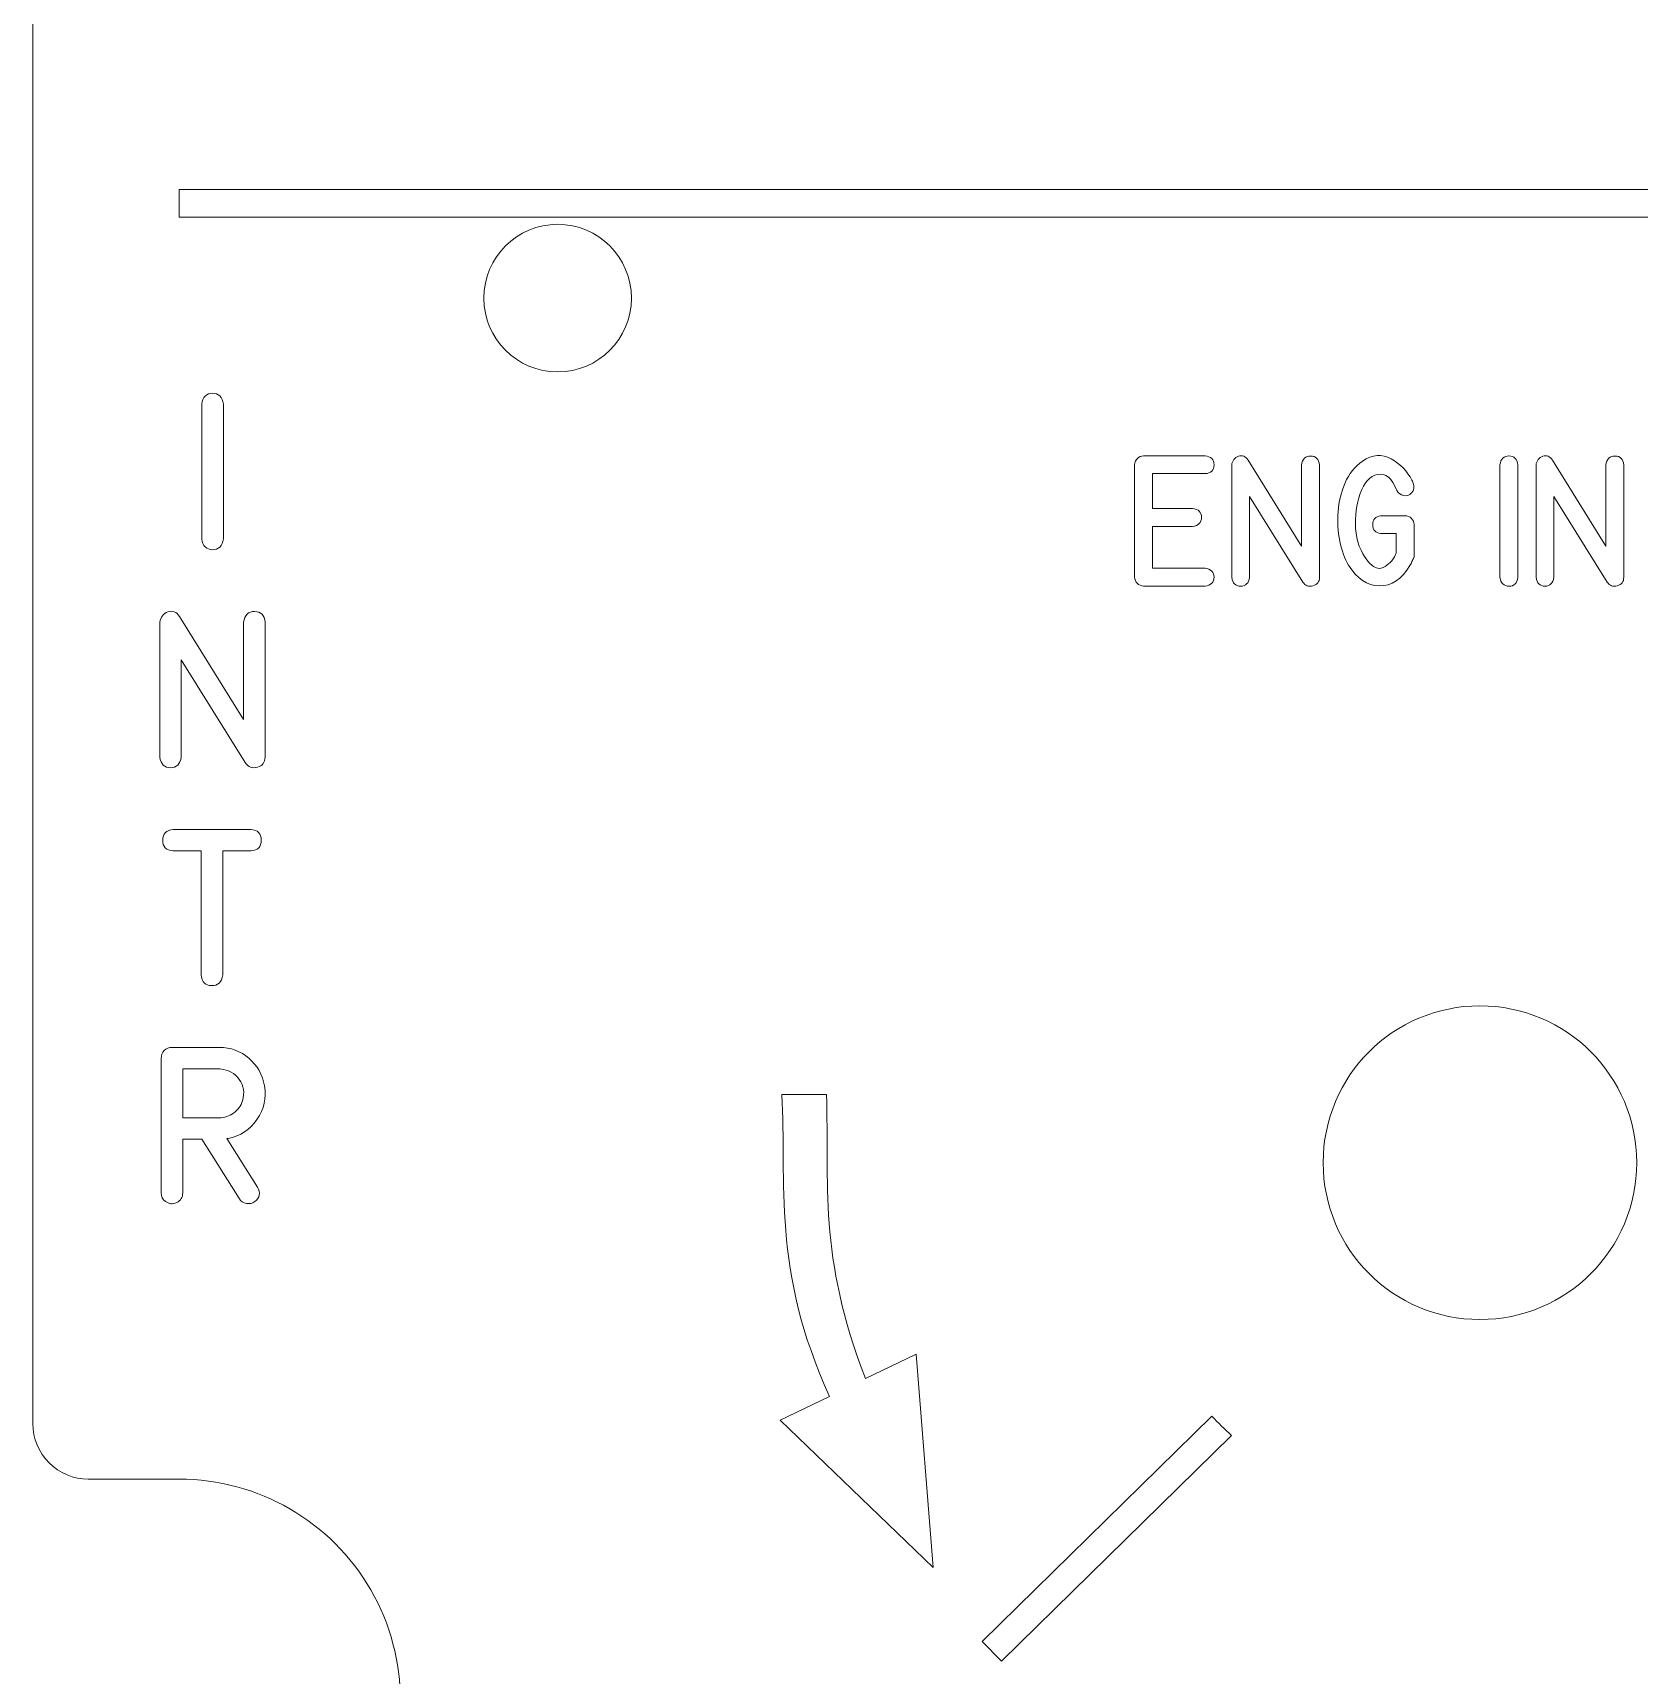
# Model space of a CAD drawing. Header units: millimetres. Extents: x -202 to 440, y -81 to 100.
# Drawn here: x -145.55 to -102, y 10.17 to 54.67 of the extents above; entities that cross this region are included whole.
import ezdxf

# ---------------------------------------------------------------- set-up
doc = ezdxf.new("R2010")
doc.units = ezdxf.units.MM
doc.header["$MEASUREMENT"] = 0
doc.layers.add('Cut', color=7, linetype='Continuous')
doc.layers.add('Engrave', color=7, linetype='Continuous')

msp = doc.modelspace()

# ---------------------------------------------------------------- linework, layer by layer
at = {"layer": 'Cut', "color": 250, "lineweight": 9}
for points, knots in [([(-1.0952, 97.6658), (-1.0954, 98.0639), (-1.2538, 98.4456), (-1.5355, 98.7269), (-1.5355, 98.7269), (-1.8171, 99.0082), (-2.1971, 99.1661), (-2.5952, 99.1658), (-2.5952, 99.1658), (-2.5952, 99.1658), (-144.0452, 99.1658), (-144.0452, 99.1658), (-144.0452, 99.1658), (-144.4432, 99.1656), (-144.8249, 99.0072), (-145.1062, 98.7255), (-145.1062, 98.7255), (-145.3875, 98.4439), (-145.5454, 98.0639), (-145.5452, 97.6658), (-145.5452, 97.6658), (-145.5452, 97.6658), (-145.5452, 93.1783), (-145.5452, 93.1783), (-145.5452, 93.1783), (-145.5449, 92.7802), (-145.3865, 92.3986), (-145.1049, 92.1173), (-145.1049, 92.1173), (-144.8232, 91.836), (-144.4432, 91.6781), (-144.0452, 91.6783), (-144.0452, 91.6783), (-144.0452, 91.6783), (-141.5827, 91.6783), (-141.5827, 91.6783), (-141.5827, 91.6783), (-139.4391, 91.6783), (-137.4583, 90.5347), (-136.3865, 88.6783), (-136.3865, 88.6783), (-135.3147, 86.8219), (-135.3147, 84.5347), (-136.3865, 82.6783), (-136.3865, 82.6783), (-137.4583, 80.8219), (-139.4391, 79.6783), (-141.5827, 79.6783), (-141.5827, 79.6783), (-141.5827, 79.6783), (-144.0452, 79.6783), (-144.0452, 79.6783), (-144.0452, 79.6783), (-144.4432, 79.6781), (-144.8249, 79.5197), (-145.1062, 79.238), (-145.1062, 79.238), (-145.3875, 78.9564), (-145.5454, 78.5764), (-145.5452, 78.1783), (-145.5452, 78.1783), (-145.5452, 78.1783), (-145.5452, 16.9783), (-145.5452, 16.9783), (-145.5452, 16.9783), (-145.5449, 16.5802), (-145.3865, 16.1986), (-145.1049, 15.9173), (-145.1049, 15.9173), (-144.8232, 15.636), (-144.4432, 15.4781), (-144.0452, 15.4783), (-144.0452, 15.4783), (-144.0452, 15.4783), (-141.5827, 15.4783), (-141.5827, 15.4783), (-141.5827, 15.4783), (-139.4391, 15.4783), (-137.4583, 14.3347), (-136.3865, 12.4783), (-136.3865, 12.4783), (-135.3147, 10.6219), (-135.3147, 8.3347), (-136.3865, 6.4783), (-136.3865, 6.4783), (-137.4583, 4.6219), (-139.4391, 3.4783), (-141.5827, 3.4783), (-141.5827, 3.4783), (-141.5827, 3.4783), (-144.0452, 3.4783), (-144.0452, 3.4783), (-144.0452, 3.4783), (-144.4432, 3.4781), (-144.8249, 3.3197), (-145.1062, 3.038), (-145.1062, 3.038), (-145.3875, 2.7564), (-145.5454, 2.3764), (-145.5452, 1.9783), (-145.5452, 1.9783), (-145.5452, 1.9783), (-145.5452, -59.2217), (-145.5452, -59.2217), (-145.5452, -59.2217), (-145.5449, -59.6198), (-145.3865, -60.0014), (-145.1049, -60.2827), (-145.1049, -60.2827), (-144.8232, -60.564), (-144.4432, -60.7219), (-144.0452, -60.7217), (-144.0452, -60.7217), (-144.0452, -60.7217), (-141.5827, -60.7217), (-141.5827, -60.7217), (-141.5827, -60.7217), (-139.4391, -60.7217), (-137.4583, -61.8653), (-136.3865, -63.7217), (-136.3865, -63.7217), (-135.3147, -65.5781), (-135.3147, -67.8653), (-136.3865, -69.7217), (-136.3865, -69.7217), (-137.4583, -71.5781), (-139.4391, -72.7217), (-141.5827, -72.7217), (-141.5827, -72.7217), (-141.5827, -72.7217), (-144.0452, -72.7217), (-144.0452, -72.7217), (-144.0452, -72.7217), (-144.4432, -72.7219), (-144.8249, -72.8803), (-145.1062, -73.162), (-145.1062, -73.162), (-145.3875, -73.4436), (-145.5454, -73.8236), (-145.5452, -74.2217), (-145.5452, -74.2217), (-145.5452, -74.2217), (-145.5452, -78.7092), (-145.5452, -78.7092), (-145.5452, -78.7092), (-145.5449, -79.1073), (-145.3865, -79.4889), (-145.1049, -79.7702), (-145.1049, -79.7702), (-144.8232, -80.0515), (-144.4432, -80.2094), (-144.0452, -80.2092), (-144.0452, -80.2092), (-144.0452, -80.2092), (-2.5952, -80.2092), (-2.5952, -80.2092), (-2.5952, -80.2092), (-2.1971, -80.2089), (-1.8154, -80.0505), (-1.5341, -79.7689), (-1.5341, -79.7689), (-1.2528, -79.4872), (-1.0949, -79.1073), (-1.0952, -78.7092), (-1.0952, -78.7092), (-1.0952, -78.7092), (-1.0952, -74.2217), (-1.0952, -74.2217), (-1.0952, -74.2217), (-1.0954, -73.8236), (-1.2538, -73.4419), (-1.5355, -73.1606), (-1.5355, -73.1606), (-1.8171, -72.8793), (-2.1971, -72.7214), (-2.5952, -72.7217), (-2.5952, -72.7217), (-2.5952, -72.7217), (-5.0577, -72.7217), (-5.0577, -72.7217), (-5.0577, -72.7217), (-7.2013, -72.7217), (-9.182, -71.5781), (-10.2538, -69.7217), (-10.2538, -69.7217), (-11.3256, -67.8653), (-11.3256, -65.5781), (-10.2538, -63.7217), (-10.2538, -63.7217), (-9.182, -61.8653), (-7.2013, -60.7217), (-5.0577, -60.7217), (-5.0577, -60.7217), (-5.0577, -60.7217), (-2.5952, -60.7217), (-2.5952, -60.7217), (-2.5952, -60.7217), (-2.1971, -60.7214), (-1.8154, -60.563), (-1.5341, -60.2814), (-1.5341, -60.2814), (-1.2528, -59.9997), (-1.0949, -59.6198), (-1.0952, -59.2217), (-1.0952, -59.2217), (-1.0952, -59.2217), (-1.0952, 1.9783), (-1.0952, 1.9783), (-1.0952, 1.9783), (-1.0954, 2.3764), (-1.2538, 2.7581), (-1.5355, 3.0394), (-1.5355, 3.0394), (-1.8171, 3.3207), (-2.1971, 3.4786), (-2.5952, 3.4783), (-2.5952, 3.4783), (-2.5952, 3.4783), (-5.0577, 3.4783), (-5.0577, 3.4783), (-5.0577, 3.4783), (-7.2013, 3.4783), (-9.182, 4.6219), (-10.2538, 6.4783), (-10.2538, 6.4783), (-11.3256, 8.3347), (-11.3256, 10.6219), (-10.2538, 12.4783), (-10.2538, 12.4783), (-9.182, 14.3347), (-7.2013, 15.4783), (-5.0577, 15.4783), (-5.0577, 15.4783), (-5.0577, 15.4783), (-2.5952, 15.4783), (-2.5952, 15.4783), (-2.5952, 15.4783), (-2.1971, 15.4786), (-1.8154, 15.637), (-1.5341, 15.9186), (-1.5341, 15.9186), (-1.2528, 16.2003), (-1.0949, 16.5802), (-1.0952, 16.9783), (-1.0952, 16.9783), (-1.0952, 16.9783), (-1.0952, 78.1783), (-1.0952, 78.1783), (-1.0952, 78.1783), (-1.0954, 78.5764), (-1.2538, 78.9581), (-1.5355, 79.2394), (-1.5355, 79.2394), (-1.8171, 79.5207), (-2.1971, 79.6786), (-2.5952, 79.6783), (-2.5952, 79.6783), (-2.5952, 79.6783), (-5.0577, 79.6783), (-5.0577, 79.6783), (-5.0577, 79.6783), (-7.2013, 79.6783), (-9.182, 80.8219), (-10.2538, 82.6783), (-10.2538, 82.6783), (-11.3256, 84.5347), (-11.3256, 86.8219), (-10.2538, 88.6783), (-10.2538, 88.6783), (-9.182, 90.5347), (-7.2013, 91.6783), (-5.0577, 91.6783), (-5.0577, 91.6783), (-5.0577, 91.6783), (-2.5952, 91.6783), (-2.5952, 91.6783), (-2.5952, 91.6783), (-2.1971, 91.6786), (-1.8154, 91.837), (-1.5341, 92.1186), (-1.5341, 92.1186), (-1.2528, 92.4003), (-1.0949, 92.7802), (-1.0952, 93.1783), (-1.0952, 93.1783), (-1.0952, 93.1783), (-1.0952, 97.6658), (-1.0952, 97.6658)], [0, 0, 0, 0, 0.0136986, 0.0136986, 0.0136986, 0.0136986, 0.0273973, 0.0273973, 0.0273973, 0.0273973, 0.0410959, 0.0410959, 0.0410959, 0.0410959, 0.0547945, 0.0547945, 0.0547945, 0.0547945, 0.0684932, 0.0684932, 0.0684932, 0.0684932, 0.0821918, 0.0821918, 0.0821918, 0.0821918, 0.0958904, 0.0958904, 0.0958904, 0.0958904, 0.109589, 0.109589, 0.109589, 0.109589, 0.1232877, 0.1232877, 0.1232877, 0.1232877, 0.1369863, 0.1369863, 0.1369863, 0.1369863, 0.1506849, 0.1506849, 0.1506849, 0.1506849, 0.1643836, 0.1643836, 0.1643836, 0.1643836, 0.1780822, 0.1780822, 0.1780822, 0.1780822, 0.1917808, 0.1917808, 0.1917808, 0.1917808, 0.2054795, 0.2054795, 0.2054795, 0.2054795, 0.2191781, 0.2191781, 0.2191781, 0.2191781, 0.2328767, 0.2328767, 0.2328767, 0.2328767, 0.2465753, 0.2465753, 0.2465753, 0.2465753, 0.260274, 0.260274, 0.260274, 0.260274, 0.2739726, 0.2739726, 0.2739726, 0.2739726, 0.2876712, 0.2876712, 0.2876712, 0.2876712, 0.3013699, 0.3013699, 0.3013699, 0.3013699, 0.3150685, 0.3150685, 0.3150685, 0.3150685, 0.3287671, 0.3287671, 0.3287671, 0.3287671, 0.3424658, 0.3424658, 0.3424658, 0.3424658, 0.3561644, 0.3561644, 0.3561644, 0.3561644, 0.369863, 0.369863, 0.369863, 0.369863, 0.3835616, 0.3835616, 0.3835616, 0.3835616, 0.3972603, 0.3972603, 0.3972603, 0.3972603, 0.4109589, 0.4109589, 0.4109589, 0.4109589, 0.4246575, 0.4246575, 0.4246575, 0.4246575, 0.4383562, 0.4383562, 0.4383562, 0.4383562, 0.4520548, 0.4520548, 0.4520548, 0.4520548, 0.4657534, 0.4657534, 0.4657534, 0.4657534, 0.4794521, 0.4794521, 0.4794521, 0.4794521, 0.4931507, 0.4931507, 0.4931507, 0.4931507, 0.5068493, 0.5068493, 0.5068493, 0.5068493, 0.5205479, 0.5205479, 0.5205479, 0.5205479, 0.5342466, 0.5342466, 0.5342466, 0.5342466, 0.5479452, 0.5479452, 0.5479452, 0.5479452, 0.5616438, 0.5616438, 0.5616438, 0.5616438, 0.5753425, 0.5753425, 0.5753425, 0.5753425, 0.5890411, 0.5890411, 0.5890411, 0.5890411, 0.6027397, 0.6027397, 0.6027397, 0.6027397, 0.6164384, 0.6164384, 0.6164384, 0.6164384, 0.630137, 0.630137, 0.630137, 0.630137, 0.6438356, 0.6438356, 0.6438356, 0.6438356, 0.6575342, 0.6575342, 0.6575342, 0.6575342, 0.6712329, 0.6712329, 0.6712329, 0.6712329, 0.6849315, 0.6849315, 0.6849315, 0.6849315, 0.6986301, 0.6986301, 0.6986301, 0.6986301, 0.7123288, 0.7123288, 0.7123288, 0.7123288, 0.7260274, 0.7260274, 0.7260274, 0.7260274, 0.739726, 0.739726, 0.739726, 0.739726, 0.7534247, 0.7534247, 0.7534247, 0.7534247, 0.7671233, 0.7671233, 0.7671233, 0.7671233, 0.7808219, 0.7808219, 0.7808219, 0.7808219, 0.7945205, 0.7945205, 0.7945205, 0.7945205, 0.8082192, 0.8082192, 0.8082192, 0.8082192, 0.8219178, 0.8219178, 0.8219178, 0.8219178, 0.8356164, 0.8356164, 0.8356164, 0.8356164, 0.8493151, 0.8493151, 0.8493151, 0.8493151, 0.8630137, 0.8630137, 0.8630137, 0.8630137, 0.8767123, 0.8767123, 0.8767123, 0.8767123, 0.890411, 0.890411, 0.890411, 0.890411, 0.9041096, 0.9041096, 0.9041096, 0.9041096, 0.9178082, 0.9178082, 0.9178082, 0.9178082, 0.9315068, 0.9315068, 0.9315068, 0.9315068, 0.9452055, 0.9452055, 0.9452055, 0.9452055, 0.9589041, 0.9589041, 0.9589041, 0.9589041, 0.9726027, 0.9726027, 0.9726027, 0.9726027, 1, 1, 1, 1]), ([(-131.3202, 49.4784), (-130.2156, 49.4784), (-129.3202, 48.5829), (-129.3202, 47.4782), (-129.3202, 47.4782), (-129.3202, 46.3737), (-130.2156, 45.4782), (-131.3202, 45.4782), (-131.3202, 45.4782), (-132.4248, 45.4783), (-133.3202, 46.3737), (-133.3202, 47.4782), (-133.3202, 47.4782), (-133.3202, 48.5829), (-132.4248, 49.4782), (-131.3202, 49.4784)], [0, 0, 0, 0, 0.2, 0.2, 0.2, 0.2, 0.4, 0.4, 0.4, 0.4, 0.6, 0.6, 0.6, 0.6, 1, 1, 1, 1]), ([(-106.3201, 28.3021), (-103.9732, 28.3021), (-102.0702, 26.3988), (-102.0702, 24.0519), (-102.0702, 24.0519), (-102.0702, 21.7056), (-103.9734, 19.8021), (-106.3202, 19.8021), (-106.3202, 19.8021), (-108.6669, 19.8021), (-110.5702, 21.7052), (-110.5702, 24.0519), (-110.5702, 24.0519), (-110.5702, 26.3994), (-108.6669, 28.302), (-106.3201, 28.3021)], [0, 0, 0, 0, 0.2, 0.2, 0.2, 0.2, 0.4, 0.4, 0.4, 0.4, 0.6, 0.6, 0.6, 0.6, 1, 1, 1, 1])]:
    msp.add_open_spline(points, degree=3, knots=knots, dxfattribs=at)
at = {"layer": 'Engrave', "color": 240, "lineweight": 9}
for points, knots in [([(-141.5827, 49.6682), (-141.5827, 49.6682), (-141.5827, 50.4182), (-141.5827, 50.4182), (-141.5827, 50.4182), (-141.5827, 50.4182), (-88.9779, 50.4182), (-88.9779, 50.4182), (-88.9779, 50.4182), (-88.9779, 50.4182), (-88.7112, 49.6667), (-88.7112, 49.6667), (-88.7112, 49.6667), (-88.7112, 49.6667), (-89.5076, 49.6682), (-89.5076, 49.6682), (-89.5076, 49.6682), (-89.5076, 49.6682), (-141.5827, 49.6682), (-141.5827, 49.6682)], [0, 0, 0, 0, 0.1666667, 0.1666667, 0.1666667, 0.1666667, 0.3333333, 0.3333333, 0.3333333, 0.3333333, 0.5, 0.5, 0.5, 0.5, 0.6666667, 0.6666667, 0.6666667, 0.6666667, 1, 1, 1, 1]), ([(-140.3812, 40.9523), (-140.4115, 40.7583), (-140.5096, 40.6617), (-140.6754, 40.6624), (-140.6754, 40.6624), (-140.8419, 40.6631), (-140.9393, 40.7597), (-140.9682, 40.9523), (-140.9682, 40.9523), (-140.9682, 40.9523), (-140.9682, 44.6071), (-140.9682, 44.6071), (-140.9682, 44.6071), (-140.9393, 44.8011), (-140.8419, 44.8992), (-140.6754, 44.8999), (-140.6754, 44.8999), (-140.5096, 44.9006), (-140.4115, 44.8025), (-140.3812, 44.6071), (-140.3812, 44.6071), (-140.3812, 44.6071), (-140.3812, 40.9523), (-140.3812, 40.9523)], [0, 0, 0, 0, 0.1428571, 0.1428571, 0.1428571, 0.1428571, 0.2857143, 0.2857143, 0.2857143, 0.2857143, 0.4285714, 0.4285714, 0.4285714, 0.4285714, 0.5714286, 0.5714286, 0.5714286, 0.5714286, 0.7142857, 0.7142857, 0.7142857, 0.7142857, 1, 1, 1, 1]), ([(-113.7715, 42.723), (-113.7715, 42.723), (-115.1996, 42.723), (-115.1996, 42.723), (-115.1996, 42.723), (-115.1996, 42.723), (-115.1996, 41.7806), (-115.1996, 41.7806), (-115.1996, 41.7806), (-115.1996, 41.7806), (-114.1107, 41.7806), (-114.1107, 41.7806), (-114.1107, 41.7806), (-113.9479, 41.7565), (-113.8667, 41.6747), (-113.8673, 41.5354), (-113.8673, 41.5354), (-113.8679, 41.3955), (-113.949, 41.3143), (-114.1107, 41.2914), (-114.1107, 41.2914), (-114.1107, 41.2914), (-115.1996, 41.2914), (-115.1996, 41.2914), (-115.1996, 41.2914), (-115.1996, 41.2914), (-115.1996, 40.1596), (-115.1996, 40.1596), (-115.1996, 40.1596), (-115.1996, 40.1596), (-113.7715, 40.1596), (-113.7715, 40.1596), (-113.7715, 40.1596), (-113.6098, 40.1355), (-113.5287, 40.0549), (-113.5287, 39.9168), (-113.5287, 39.9168), (-113.5287, 39.7792), (-113.6098, 39.6986), (-113.7715, 39.6757), (-113.7715, 39.6757), (-113.7715, 39.6757), (-115.4389, 39.6757), (-115.4389, 39.6757), (-115.4389, 39.6757), (-115.5824, 39.6939), (-115.6641, 39.7757), (-115.6835, 39.9203), (-115.6835, 39.9203), (-115.6835, 39.9203), (-115.6835, 42.9623), (-115.6835, 42.9623), (-115.6835, 42.9623), (-115.6617, 43.114), (-115.58, 43.194), (-115.4389, 43.2034), (-115.4389, 43.2034), (-115.4389, 43.2034), (-113.7715, 43.2034), (-113.7715, 43.2034), (-113.7715, 43.2034), (-113.6098, 43.1911), (-113.5287, 43.1099), (-113.5293, 42.9612), (-113.5293, 42.9612), (-113.5298, 42.8124), (-113.611, 42.733), (-113.7715, 42.723)], [0, 0, 0, 0, 0.0555556, 0.0555556, 0.0555556, 0.0555556, 0.1111111, 0.1111111, 0.1111111, 0.1111111, 0.1666667, 0.1666667, 0.1666667, 0.1666667, 0.2222222, 0.2222222, 0.2222222, 0.2222222, 0.2777778, 0.2777778, 0.2777778, 0.2777778, 0.3333333, 0.3333333, 0.3333333, 0.3333333, 0.3888889, 0.3888889, 0.3888889, 0.3888889, 0.4444444, 0.4444444, 0.4444444, 0.4444444, 0.5, 0.5, 0.5, 0.5, 0.5555556, 0.5555556, 0.5555556, 0.5555556, 0.6111111, 0.6111111, 0.6111111, 0.6111111, 0.6666667, 0.6666667, 0.6666667, 0.6666667, 0.7222222, 0.7222222, 0.7222222, 0.7222222, 0.7777778, 0.7777778, 0.7777778, 0.7777778, 0.8333333, 0.8333333, 0.8333333, 0.8333333, 0.8888889, 0.8888889, 0.8888889, 0.8888889, 1, 1, 1, 1]), ([(-110.6713, 39.9132), (-110.6713, 39.7927), (-110.7295, 39.7163), (-110.8459, 39.6833), (-110.8459, 39.6833), (-110.9629, 39.651), (-111.0528, 39.6851), (-111.1175, 39.7862), (-111.1175, 39.7862), (-111.1175, 39.7862), (-112.5645, 42.1063), (-112.5645, 42.1063), (-112.5645, 42.1063), (-112.5645, 42.1063), (-112.5645, 39.9132), (-112.5645, 39.9132), (-112.5645, 39.9132), (-112.5897, 39.7527), (-112.6709, 39.6722), (-112.8079, 39.6722), (-112.8079, 39.6722), (-112.9454, 39.6722), (-113.026, 39.7527), (-113.0501, 39.9132), (-113.0501, 39.9132), (-113.0501, 39.9132), (-113.0501, 42.9553), (-113.0501, 42.9553), (-113.0501, 42.9553), (-113.033, 43.0746), (-112.9719, 43.1534), (-112.8667, 43.1916), (-112.8667, 43.1916), (-112.7614, 43.2293), (-112.6738, 43.1934), (-112.6038, 43.0846), (-112.6038, 43.0846), (-112.6038, 43.0846), (-111.1569, 40.7611), (-111.1569, 40.7611), (-111.1569, 40.7611), (-111.1569, 40.7611), (-111.1569, 42.9553), (-111.1569, 42.9553), (-111.1569, 42.9553), (-111.1351, 43.1193), (-111.0517, 43.201), (-110.9064, 43.1993), (-110.9064, 43.1993), (-110.7612, 43.1975), (-110.683, 43.1164), (-110.6713, 42.9553), (-110.6713, 42.9553), (-110.6713, 42.9553), (-110.6713, 39.9132), (-110.6713, 39.9132)], [0, 0, 0, 0, 0.0666667, 0.0666667, 0.0666667, 0.0666667, 0.1333333, 0.1333333, 0.1333333, 0.1333333, 0.2, 0.2, 0.2, 0.2, 0.2666667, 0.2666667, 0.2666667, 0.2666667, 0.3333333, 0.3333333, 0.3333333, 0.3333333, 0.4, 0.4, 0.4, 0.4, 0.4666667, 0.4666667, 0.4666667, 0.4666667, 0.5333333, 0.5333333, 0.5333333, 0.5333333, 0.6, 0.6, 0.6, 0.6, 0.6666667, 0.6666667, 0.6666667, 0.6666667, 0.7333333, 0.7333333, 0.7333333, 0.7333333, 0.8, 0.8, 0.8, 0.8, 0.8666667, 0.8666667, 0.8666667, 0.8666667, 1, 1, 1, 1]), ([(-108.9985, 41.0968), (-108.9985, 41.0968), (-109.0138, 41.0985), (-109.0138, 41.0985), (-109.0138, 41.0985), (-109.1544, 41.1156), (-109.2243, 41.1956), (-109.2243, 41.3378), (-109.2243, 41.3378), (-109.2243, 41.4801), (-109.1544, 41.5601), (-109.0138, 41.5771), (-109.0138, 41.5771), (-109.0138, 41.5771), (-108.9985, 41.5807), (-108.9985, 41.5807), (-108.9985, 41.5807), (-108.9985, 41.5807), (-108.9833, 41.5807), (-108.9833, 41.5807), (-108.9833, 41.5807), (-108.9833, 41.5807), (-108.3477, 41.5807), (-108.3477, 41.5807), (-108.3477, 41.5807), (-108.2807, 41.5807), (-108.2236, 41.5571), (-108.176, 41.5095), (-108.176, 41.5095), (-108.1284, 41.4619), (-108.1049, 41.4043), (-108.1049, 41.3378), (-108.1049, 41.3378), (-108.1049, 41.3378), (-108.1049, 40.4647), (-108.1049, 40.4647), (-108.1049, 40.4647), (-108.1049, 40.4647), (-108.1254, 40.42), (-108.1254, 40.42), (-108.1254, 40.42), (-108.1254, 40.42), (-108.1372, 40.3924), (-108.1372, 40.3924), (-108.1372, 40.3924), (-108.1372, 40.3924), (-108.1495, 40.3665), (-108.1495, 40.3665), (-108.1495, 40.3665), (-108.1495, 40.3665), (-108.1631, 40.3407), (-108.1631, 40.3407), (-108.1631, 40.3407), (-108.1631, 40.3407), (-108.1772, 40.3148), (-108.1772, 40.3148), (-108.1772, 40.3148), (-108.1772, 40.3148), (-108.1889, 40.2889), (-108.1889, 40.2889), (-108.1889, 40.2889), (-108.1889, 40.2889), (-108.2031, 40.2631), (-108.2031, 40.2631), (-108.2031, 40.2631), (-108.2031, 40.2631), (-108.2183, 40.2372), (-108.2183, 40.2372), (-108.2183, 40.2372), (-108.4412, 39.8586), (-108.7181, 39.6733), (-109.0485, 39.6816), (-109.0485, 39.6816), (-109.3795, 39.6904), (-109.6571, 39.8774), (-109.8822, 40.2425), (-109.8822, 40.2425), (-109.9892, 40.4159), (-110.068, 40.6329), (-110.1198, 40.8945), (-110.1198, 40.8945), (-110.1715, 41.1556), (-110.1874, 41.4225), (-110.1662, 41.6953), (-110.1662, 41.6953), (-110.1456, 41.9681), (-110.0821, 42.2274), (-109.9763, 42.4738), (-109.9763, 42.4738), (-109.8699, 42.7201), (-109.7111, 42.9159), (-109.5001, 43.0605), (-109.5001, 43.0605), (-109.2355, 43.2399), (-108.9786, 43.2604), (-108.7281, 43.1234), (-108.7281, 43.1234), (-108.4776, 42.9859), (-108.2907, 42.7936), (-108.1666, 42.5455), (-108.1666, 42.5455), (-108.1666, 42.5455), (-108.1531, 42.5179), (-108.1531, 42.5179), (-108.1531, 42.5179), (-108.1531, 42.5179), (-108.1425, 42.4937), (-108.1425, 42.4937), (-108.1425, 42.4937), (-108.1425, 42.4937), (-108.129, 42.4679), (-108.129, 42.4679), (-108.129, 42.4679), (-108.0896, 42.3591), (-108.1049, 42.2697), (-108.1737, 42.2009), (-108.1737, 42.2009), (-108.2401, 42.1357), (-108.3124, 42.111), (-108.3906, 42.1275), (-108.3906, 42.1275), (-108.4688, 42.1445), (-108.5288, 42.1904), (-108.5717, 42.2662), (-108.5717, 42.2662), (-108.7057, 42.5996), (-108.8786, 42.7448), (-109.0909, 42.7019), (-109.0909, 42.7019), (-109.3025, 42.6595), (-109.4613, 42.4861), (-109.5671, 42.1821), (-109.5671, 42.1821), (-109.6706, 41.8882), (-109.7111, 41.5718), (-109.6894, 41.2338), (-109.6894, 41.2338), (-109.6676, 40.8957), (-109.5571, 40.6005), (-109.3584, 40.3495), (-109.3584, 40.3495), (-109.222, 40.1737), (-109.0832, 40.1173), (-108.9415, 40.1802), (-108.9415, 40.1802), (-108.8004, 40.2437), (-108.6893, 40.3612), (-108.6076, 40.5335), (-108.6076, 40.5335), (-108.6076, 40.5335), (-108.5887, 40.5711), (-108.5887, 40.5711), (-108.5887, 40.5711), (-108.5887, 40.5711), (-108.5887, 41.0968), (-108.5887, 41.0968), (-108.5887, 41.0968), (-108.5887, 41.0968), (-108.9985, 41.0968), (-108.9985, 41.0968)], [0, 0, 0, 0, 0.0243902, 0.0243902, 0.0243902, 0.0243902, 0.0487805, 0.0487805, 0.0487805, 0.0487805, 0.0731707, 0.0731707, 0.0731707, 0.0731707, 0.097561, 0.097561, 0.097561, 0.097561, 0.1219512, 0.1219512, 0.1219512, 0.1219512, 0.1463415, 0.1463415, 0.1463415, 0.1463415, 0.1707317, 0.1707317, 0.1707317, 0.1707317, 0.195122, 0.195122, 0.195122, 0.195122, 0.2195122, 0.2195122, 0.2195122, 0.2195122, 0.2439024, 0.2439024, 0.2439024, 0.2439024, 0.2682927, 0.2682927, 0.2682927, 0.2682927, 0.2926829, 0.2926829, 0.2926829, 0.2926829, 0.3170732, 0.3170732, 0.3170732, 0.3170732, 0.3414634, 0.3414634, 0.3414634, 0.3414634, 0.3658537, 0.3658537, 0.3658537, 0.3658537, 0.3902439, 0.3902439, 0.3902439, 0.3902439, 0.4146341, 0.4146341, 0.4146341, 0.4146341, 0.4390244, 0.4390244, 0.4390244, 0.4390244, 0.4634146, 0.4634146, 0.4634146, 0.4634146, 0.4878049, 0.4878049, 0.4878049, 0.4878049, 0.5121951, 0.5121951, 0.5121951, 0.5121951, 0.5365854, 0.5365854, 0.5365854, 0.5365854, 0.5609756, 0.5609756, 0.5609756, 0.5609756, 0.5853659, 0.5853659, 0.5853659, 0.5853659, 0.6097561, 0.6097561, 0.6097561, 0.6097561, 0.6341463, 0.6341463, 0.6341463, 0.6341463, 0.6585366, 0.6585366, 0.6585366, 0.6585366, 0.6829268, 0.6829268, 0.6829268, 0.6829268, 0.7073171, 0.7073171, 0.7073171, 0.7073171, 0.7317073, 0.7317073, 0.7317073, 0.7317073, 0.7560976, 0.7560976, 0.7560976, 0.7560976, 0.7804878, 0.7804878, 0.7804878, 0.7804878, 0.804878, 0.804878, 0.804878, 0.804878, 0.8292683, 0.8292683, 0.8292683, 0.8292683, 0.8536585, 0.8536585, 0.8536585, 0.8536585, 0.8780488, 0.8780488, 0.8780488, 0.8780488, 0.902439, 0.902439, 0.902439, 0.902439, 0.9268293, 0.9268293, 0.9268293, 0.9268293, 0.9512195, 0.9512195, 0.9512195, 0.9512195, 1, 1, 1, 1]), ([(-105.2904, 39.9132), (-105.3157, 39.7515), (-105.3974, 39.671), (-105.5356, 39.6716), (-105.5356, 39.6716), (-105.6744, 39.6722), (-105.7555, 39.7527), (-105.7796, 39.9132), (-105.7796, 39.9132), (-105.7796, 39.9132), (-105.7796, 42.9588), (-105.7796, 42.9588), (-105.7796, 42.9588), (-105.7555, 43.1205), (-105.6744, 43.2022), (-105.5356, 43.2028), (-105.5356, 43.2028), (-105.3974, 43.2034), (-105.3157, 43.1217), (-105.2904, 42.9588), (-105.2904, 42.9588), (-105.2904, 42.9588), (-105.2904, 39.9132), (-105.2904, 39.9132)], [0, 0, 0, 0, 0.1428571, 0.1428571, 0.1428571, 0.1428571, 0.2857143, 0.2857143, 0.2857143, 0.2857143, 0.4285714, 0.4285714, 0.4285714, 0.4285714, 0.5714286, 0.5714286, 0.5714286, 0.5714286, 0.7142857, 0.7142857, 0.7142857, 0.7142857, 1, 1, 1, 1]), ([(-102.4225, 39.9132), (-102.4225, 39.7927), (-102.4807, 39.7163), (-102.5971, 39.6833), (-102.5971, 39.6833), (-102.7141, 39.651), (-102.804, 39.6851), (-102.8687, 39.7862), (-102.8687, 39.7862), (-102.8687, 39.7862), (-104.3157, 42.1063), (-104.3157, 42.1063), (-104.3157, 42.1063), (-104.3157, 42.1063), (-104.3157, 39.9132), (-104.3157, 39.9132), (-104.3157, 39.9132), (-104.3409, 39.7527), (-104.4221, 39.6722), (-104.5591, 39.6722), (-104.5591, 39.6722), (-104.6966, 39.6722), (-104.7772, 39.7527), (-104.8013, 39.9132), (-104.8013, 39.9132), (-104.8013, 39.9132), (-104.8013, 42.9553), (-104.8013, 42.9553), (-104.8013, 42.9553), (-104.7842, 43.0746), (-104.7231, 43.1534), (-104.6179, 43.1916), (-104.6179, 43.1916), (-104.5126, 43.2293), (-104.425, 43.1934), (-104.355, 43.0846), (-104.355, 43.0846), (-104.355, 43.0846), (-102.9081, 40.7611), (-102.9081, 40.7611), (-102.9081, 40.7611), (-102.9081, 40.7611), (-102.9081, 42.9553), (-102.9081, 42.9553), (-102.9081, 42.9553), (-102.8863, 43.1193), (-102.8029, 43.201), (-102.6576, 43.1993), (-102.6576, 43.1993), (-102.5124, 43.1975), (-102.4342, 43.1164), (-102.4225, 42.9553), (-102.4225, 42.9553), (-102.4225, 42.9553), (-102.4225, 39.9132), (-102.4225, 39.9132)], [0, 0, 0, 0, 0.0666667, 0.0666667, 0.0666667, 0.0666667, 0.1333333, 0.1333333, 0.1333333, 0.1333333, 0.2, 0.2, 0.2, 0.2, 0.2666667, 0.2666667, 0.2666667, 0.2666667, 0.3333333, 0.3333333, 0.3333333, 0.3333333, 0.4, 0.4, 0.4, 0.4, 0.4666667, 0.4666667, 0.4666667, 0.4666667, 0.5333333, 0.5333333, 0.5333333, 0.5333333, 0.6, 0.6, 0.6, 0.6, 0.6666667, 0.6666667, 0.6666667, 0.6666667, 0.7333333, 0.7333333, 0.7333333, 0.7333333, 0.8, 0.8, 0.8, 0.8, 0.8666667, 0.8666667, 0.8666667, 0.8666667, 1, 1, 1, 1]), ([(-139.2505, 35.0435), (-139.2505, 34.8989), (-139.3204, 34.8072), (-139.4601, 34.7677), (-139.4601, 34.7677), (-139.6005, 34.7289), (-139.7084, 34.7698), (-139.7861, 34.8911), (-139.7861, 34.8911), (-139.7861, 34.8911), (-141.5224, 37.6752), (-141.5224, 37.6752), (-141.5224, 37.6752), (-141.5224, 37.6752), (-141.5224, 35.0435), (-141.5224, 35.0435), (-141.5224, 35.0435), (-141.5528, 34.8509), (-141.6501, 34.7543), (-141.8145, 34.7543), (-141.8145, 34.7543), (-141.9796, 34.7543), (-142.0763, 34.8509), (-142.1052, 35.0435), (-142.1052, 35.0435), (-142.1052, 35.0435), (-142.1052, 38.6941), (-142.1052, 38.6941), (-142.1052, 38.6941), (-142.0847, 38.8373), (-142.0114, 38.9318), (-141.8851, 38.9777), (-141.8851, 38.9777), (-141.7588, 39.0228), (-141.6536, 38.9798), (-141.5697, 38.8493), (-141.5697, 38.8493), (-141.5697, 38.8493), (-139.8333, 36.0609), (-139.8333, 36.0609), (-139.8333, 36.0609), (-139.8333, 36.0609), (-139.8333, 38.6941), (-139.8333, 38.6941), (-139.8333, 38.6941), (-139.8072, 38.8909), (-139.707, 38.989), (-139.5328, 38.9869), (-139.5328, 38.9869), (-139.3585, 38.9847), (-139.2647, 38.8874), (-139.2505, 38.6941), (-139.2505, 38.6941), (-139.2505, 38.6941), (-139.2505, 35.0435), (-139.2505, 35.0435)], [0, 0, 0, 0, 0.0666667, 0.0666667, 0.0666667, 0.0666667, 0.1333333, 0.1333333, 0.1333333, 0.1333333, 0.2, 0.2, 0.2, 0.2, 0.2666667, 0.2666667, 0.2666667, 0.2666667, 0.3333333, 0.3333333, 0.3333333, 0.3333333, 0.4, 0.4, 0.4, 0.4, 0.4666667, 0.4666667, 0.4666667, 0.4666667, 0.5333333, 0.5333333, 0.5333333, 0.5333333, 0.6, 0.6, 0.6, 0.6, 0.6666667, 0.6666667, 0.6666667, 0.6666667, 0.7333333, 0.7333333, 0.7333333, 0.7333333, 0.8, 0.8, 0.8, 0.8, 0.8666667, 0.8666667, 0.8666667, 0.8666667, 1, 1, 1, 1]), ([(-140.9789, 29.139), (-140.9789, 29.139), (-140.9789, 32.5002), (-140.9789, 32.5002), (-140.9789, 32.5002), (-140.9789, 32.5002), (-141.7373, 32.5002), (-141.7373, 32.5002), (-141.7373, 32.5002), (-141.9299, 32.515), (-142.0266, 32.6124), (-142.0259, 32.7902), (-142.0259, 32.7902), (-142.0252, 32.9687), (-141.9285, 33.0668), (-141.7373, 33.083), (-141.7373, 33.083), (-141.7373, 33.083), (-139.639, 33.083), (-139.639, 33.083), (-139.639, 33.083), (-139.4492, 33.0682), (-139.3533, 32.9701), (-139.3526, 32.7902), (-139.3526, 32.7902), (-139.3519, 32.611), (-139.4478, 32.5136), (-139.639, 32.5002), (-139.639, 32.5002), (-139.639, 32.5002), (-140.3954, 32.5002), (-140.3954, 32.5002), (-140.3954, 32.5002), (-140.3954, 32.5002), (-140.3954, 29.139), (-140.3954, 29.139), (-140.3954, 29.139), (-140.4271, 28.9435), (-140.5287, 28.8469), (-140.7009, 28.8497), (-140.7009, 28.8497), (-140.8723, 28.8525), (-140.9647, 28.9492), (-140.9789, 29.139)], [0, 0, 0, 0, 0.0833333, 0.0833333, 0.0833333, 0.0833333, 0.1666667, 0.1666667, 0.1666667, 0.1666667, 0.25, 0.25, 0.25, 0.25, 0.3333333, 0.3333333, 0.3333333, 0.3333333, 0.4166667, 0.4166667, 0.4166667, 0.4166667, 0.5, 0.5, 0.5, 0.5, 0.5833333, 0.5833333, 0.5833333, 0.5833333, 0.6666667, 0.6666667, 0.6666667, 0.6666667, 0.75, 0.75, 0.75, 0.75, 0.8333333, 0.8333333, 0.8333333, 0.8333333, 1, 1, 1, 1]), ([(-139.4552, 23.3896), (-139.367, 23.2337), (-139.3917, 23.1032), (-139.5292, 22.9966), (-139.5292, 22.9966), (-139.5956, 22.9501), (-139.6718, 22.9338), (-139.7578, 22.9494), (-139.7578, 22.9494), (-139.8439, 22.9642), (-139.9067, 23.0072), (-139.9469, 23.0771), (-139.9469, 23.0771), (-139.9469, 23.0771), (-140.9657, 24.6878), (-140.9657, 24.6878), (-140.9657, 24.6878), (-140.9657, 24.6878), (-141.4829, 24.6878), (-141.4829, 24.6878), (-141.4829, 24.6878), (-141.4829, 24.6878), (-141.4829, 23.2323), (-141.4829, 23.2323), (-141.4829, 23.2323), (-141.4829, 23.1123), (-141.5372, 23.0263), (-141.6459, 22.9726), (-141.6459, 22.9726), (-141.7553, 22.9197), (-141.8569, 22.9296), (-141.9521, 23.003), (-141.9521, 23.003), (-142.0276, 23.0594), (-142.0657, 23.1356), (-142.0657, 23.2323), (-142.0657, 23.2323), (-142.0657, 23.2323), (-142.0657, 26.8849), (-142.0657, 26.8849), (-142.0657, 26.8849), (-142.0657, 26.9647), (-142.0375, 27.0331), (-141.9817, 27.0895), (-141.9817, 27.0895), (-141.926, 27.146), (-141.8576, 27.1742), (-141.7764, 27.1742), (-141.7764, 27.1742), (-141.7764, 27.1742), (-140.493, 27.1742), (-140.493, 27.1742), (-140.493, 27.1742), (-140.184, 27.1742), (-139.9159, 27.0761), (-139.6887, 26.88), (-139.6887, 26.88), (-139.4615, 26.6831), (-139.3197, 26.4341), (-139.2647, 26.1321), (-139.2647, 26.1321), (-139.2068, 25.8083), (-139.2752, 25.5056), (-139.4707, 25.2241), (-139.4707, 25.2241), (-139.6654, 24.9418), (-139.9244, 24.7711), (-140.2468, 24.7104), (-140.2468, 24.7104), (-140.2468, 24.7104), (-140.2863, 24.7041), (-140.2863, 24.7041), (-140.2863, 24.7041), (-140.2863, 24.7041), (-139.4552, 23.3896), (-139.4552, 23.3896)], [0, 0, 0, 0, 0.05, 0.05, 0.05, 0.05, 0.1, 0.1, 0.1, 0.1, 0.15, 0.15, 0.15, 0.15, 0.2, 0.2, 0.2, 0.2, 0.25, 0.25, 0.25, 0.25, 0.3, 0.3, 0.3, 0.3, 0.35, 0.35, 0.35, 0.35, 0.4, 0.4, 0.4, 0.4, 0.45, 0.45, 0.45, 0.45, 0.5, 0.5, 0.5, 0.5, 0.55, 0.55, 0.55, 0.55, 0.6, 0.6, 0.6, 0.6, 0.65, 0.65, 0.65, 0.65, 0.7, 0.7, 0.7, 0.7, 0.75, 0.75, 0.75, 0.75, 0.8, 0.8, 0.8, 0.8, 0.85, 0.85, 0.85, 0.85, 0.9, 0.9, 0.9, 0.9, 1, 1, 1, 1]), ([(-140.493, 25.2685), (-140.3519, 25.2685), (-140.2221, 25.3108), (-140.1029, 25.3969), (-140.1029, 25.3969), (-139.9836, 25.4823), (-139.9039, 25.5938), (-139.8623, 25.7314), (-139.8623, 25.7314), (-139.7974, 25.9437), (-139.827, 26.1356), (-139.9512, 26.3071), (-139.9512, 26.3071), (-140.0753, 26.4785), (-140.2461, 26.5731), (-140.4634, 26.5914), (-140.4634, 26.5914), (-140.4634, 26.5914), (-141.4829, 26.5914), (-141.4829, 26.5914), (-141.4829, 26.5914), (-141.4829, 26.5914), (-141.4829, 25.2685), (-141.4829, 25.2685), (-141.4829, 25.2685), (-141.4829, 25.2685), (-140.493, 25.2685), (-140.493, 25.2685)], [0, 0, 0, 0, 0.125, 0.125, 0.125, 0.125, 0.25, 0.25, 0.25, 0.25, 0.375, 0.375, 0.375, 0.375, 0.5, 0.5, 0.5, 0.5, 0.625, 0.625, 0.625, 0.625, 0.75, 0.75, 0.75, 0.75, 1, 1, 1, 1]), ([(-119.8119, 11.0784), (-119.8119, 11.0784), (-113.587, 17.1839), (-113.587, 17.1839), (-113.587, 17.1839), (-113.4156, 17.0027), (-113.2379, 16.8276), (-113.0535, 16.6596), (-113.0535, 16.6596), (-113.0535, 16.6596), (-119.2875, 10.5452), (-119.2875, 10.5452), (-119.2875, 10.5452), (-119.2875, 10.5452), (-119.8119, 11.0784), (-119.8119, 11.0784)], [0, 0, 0, 0, 0.2, 0.2, 0.2, 0.2, 0.4, 0.4, 0.4, 0.4, 0.6, 0.6, 0.6, 0.6, 1, 1, 1, 1])]:
    msp.add_open_spline(points, degree=3, knots=knots, dxfattribs=at)
at = {"layer": 'Engrave', "color": 7, "lineweight": 9}
msp.add_open_spline([(-124.0341, 25.8956), (-123.9557, 23.5344), (-124.2654, 21.5093), (-122.9759, 18.2068), (-122.9759, 18.2068), (-122.9759, 18.2068), (-121.6033, 18.8656), (-121.6033, 18.8656), (-121.6033, 18.8656), (-121.6033, 18.8656), (-121.1445, 13.0824), (-121.1445, 13.0824), (-121.1445, 13.0824), (-121.1445, 13.0824), (-125.2924, 17.0769), (-125.2924, 17.0769), (-125.2924, 17.0769), (-125.2924, 17.0769), (-123.951, 17.721), (-123.951, 17.721), (-123.951, 17.721), (-125.5242, 21.1459), (-125.1047, 23.5545), (-125.2458, 25.8955), (-125.2458, 25.8955), (-125.2458, 25.8955), (-124.0341, 25.8956), (-124.0341, 25.8956)], degree=3, knots=[0, 0, 0, 0, 0.125, 0.125, 0.125, 0.125, 0.25, 0.25, 0.25, 0.25, 0.375, 0.375, 0.375, 0.375, 0.5, 0.5, 0.5, 0.5, 0.625, 0.625, 0.625, 0.625, 0.75, 0.75, 0.75, 0.75, 1, 1, 1, 1], dxfattribs=at)

doc.saveas('drawing.dxf')
